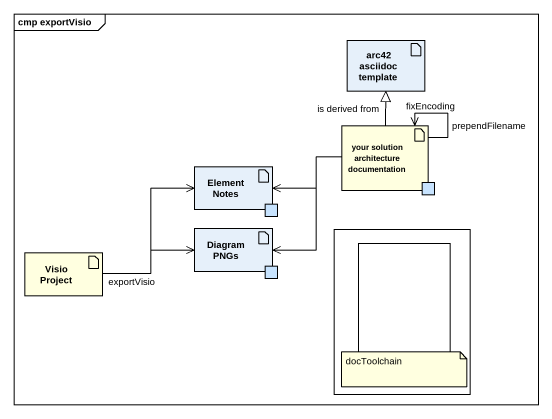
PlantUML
@startuml
mainframe cmp exportVisio
artifact "arc42 asciidoc template" as arc42_asciidoc_template
artifact "your solution architecture documentation" as your_solution_architecture #FFFFE0 {
  port " " as port2 #C7E3FE
}
artifact "Element Notes" as Element_Notes {
  port " " as port1 #C7E3FE
}
artifact "Visio Project" as Visio_Project #FFFFE0
artifact "Diagram PNGs" as Diagram_PNGs {
  port " " as port3 #C7E3FE
}
rectangle " " as rectangle1 #FFFFFF {
  rectangle " " as rectangle2
}
your_solution_architecture -up-|> arc42_asciidoc_template : is derived from
your_solution_architecture --> your_solution_architecture : fixEncoding
your_solution_architecture --> your_solution_architecture : prependFilename
your_solution_architecture -left-> Element_Notes
your_solution_architecture --> Diagram_PNGs
Visio_Project -right-> Element_Notes
Visio_Project -right-> Diagram_PNGs : exportVisio
note as N1
  docToolchain
end note
@enduml
